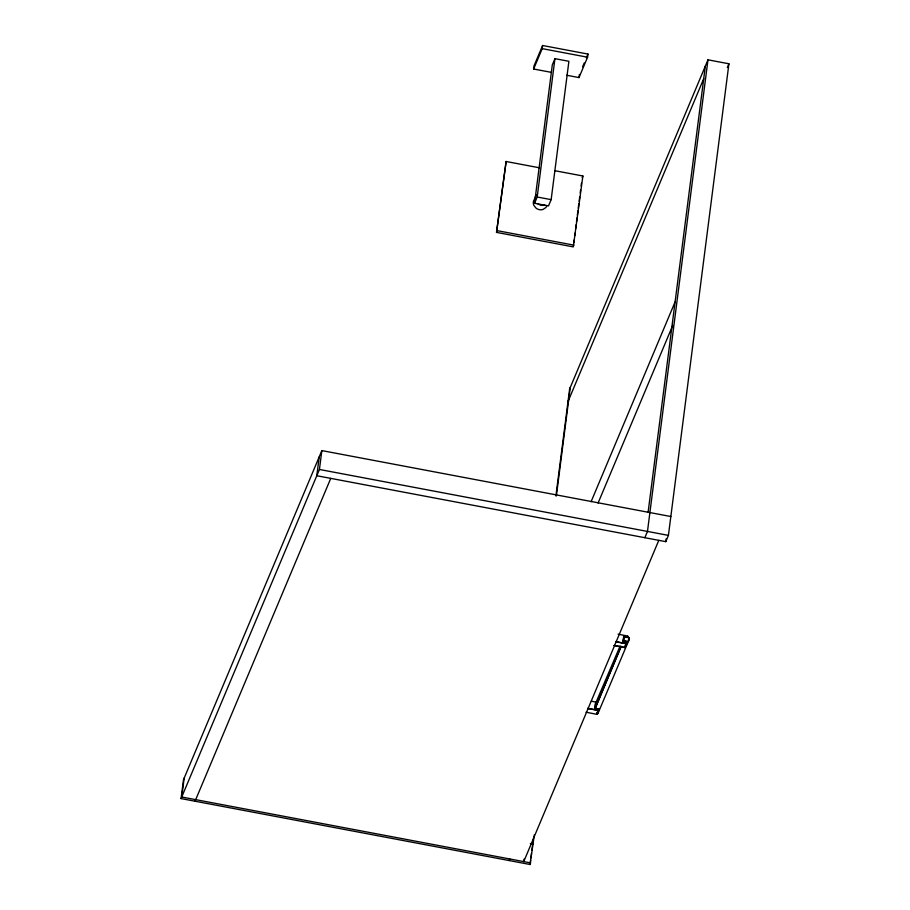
<?xml version="1.0" encoding="UTF-8"?>
<svg xmlns="http://www.w3.org/2000/svg" width="910" height="910" viewBox="0 0 910 910"><rect width="100%" height="100%" fill="white"/><g stroke="black" fill="none" stroke-linecap="round" stroke-linejoin="round"><path stroke-width="1.36" d="M534.341 834.777L530.064 864.5L181.079 798.582L183.501 779.711L321.844 450.598L670.829 516.527M184.161 778.141L181.738 797.012L530.723 862.93M319.217 456.865L316.794 475.737L665.779 541.655L668.418 535.387L728.921 63.78L707.98 59.821L569.637 388.934L555.908 495.927M181.079 798.582L319.433 469.469L321.844 450.598M554.975 170.727L582.889 175.994L573.289 246.894L496.519 232.391L506.119 161.491L539.619 167.827M496.519 232.391L506.119 161.491M551.505 72.391L533.635 69.012L534.034 65.873L542.599 45.5L587.974 54.065L587.564 57.216L578.999 77.589L566.634 75.246M533.635 69.012L542.201 48.639L542.599 45.5M534.557 203.271L552.302 64.928L554.941 58.661L568.898 61.3L551.153 199.643L548.514 205.91L534.557 203.271L537.196 197.004L554.941 58.661M578.999 77.589L579.408 74.438M573.823 242.743L574.176 239.978M574.711 235.826L575.063 233.062M575.598 228.911L576.132 224.759M576.485 221.994L577.02 217.843M577.372 215.079L577.907 210.927M578.26 208.162L578.794 204.011M579.147 201.235L579.681 197.095M580.216 192.943L580.569 190.167M581.103 186.027L581.456 183.251M556.385 495.768L570.286 387.364M524.069 859.097L523.75 861.611L658.794 540.335M530.064 864.5L530.61 860.28M530.928 857.766L531.508 853.239M531.872 850.418L532.486 845.64M532.782 843.388L533.317 839.157M597.119 712.86L596.949 714.35L598.905 709.049L594.924 708.207L595.538 703.498L594.924 708.207L598.905 709.049L596.949 714.35L586.051 712.212M598.154 713.315L598.757 708.856L597.176 712.621M597.961 713.44L628.321 641.539L628.844 637.455L623.964 636.534L622.997 641.448L626.979 642.289L625.022 647.59L614.125 645.531M623.327 641.436C625.5 625.807 622.258 651.799 623.6 636.738L627.434 637.455L627.616 636.044L618.083 634.168M625.215 647.465L625.238 645.861L625.022 647.59L614.113 645.452M625.761 644.598L626.819 642.096L626.603 643.825L615.706 641.766M627.582 637.569L627.764 636.158M648.091 512.364L705.341 66.089M707.98 59.821L647.476 531.429L644.837 537.696M665.779 541.655L666.143 538.845M628.128 641.664C616.059 637.557 631.733 646.464 628.844 637.455M195.047 801.209L330.751 478.376M582.616 66.805L584.22 62.983M586.359 57.887L587.974 54.065M582.161 177.723L582.889 175.994M568.022 401.515L703.726 78.669M727.34 67.545L728.921 63.78M591.09 501.717L675.095 301.892M598.075 503.037L672.74 325.416M509.134 860.541L509.793 858.972M620.154 645.941L595.538 703.498M621.052 646.293L595.265 708.196L621.212 646.487M623.896 637.034L626.216 637.478M626.603 643.825L615.763 641.527M625.181 646.089L626.819 642.096M542.201 48.639L587.564 57.216M537.196 197.004L551.153 199.643M497.235 230.662L574.017 245.165M319.433 469.469L668.418 535.387M591.375 701.189L596.835 702.292M587.701 708.298L598.723 710.46L587.644 708.526M530.359 843.536L533.146 844.07M535.205 199.347A7.303 6.427 22.8 0 1 536.502 194.683M544.783 205.091A6.916 6.086 22.8 0 1 537.912 203.794M534.659 199.074A7.303 6.427 22.8 0 0 533.851 205.387L536.07 208.174A6.916 6.086 22.8 0 0 542.94 209.482L545.75 207.639A7.303 6.427 22.8 0 0 546.626 206.24"/></g></svg>
